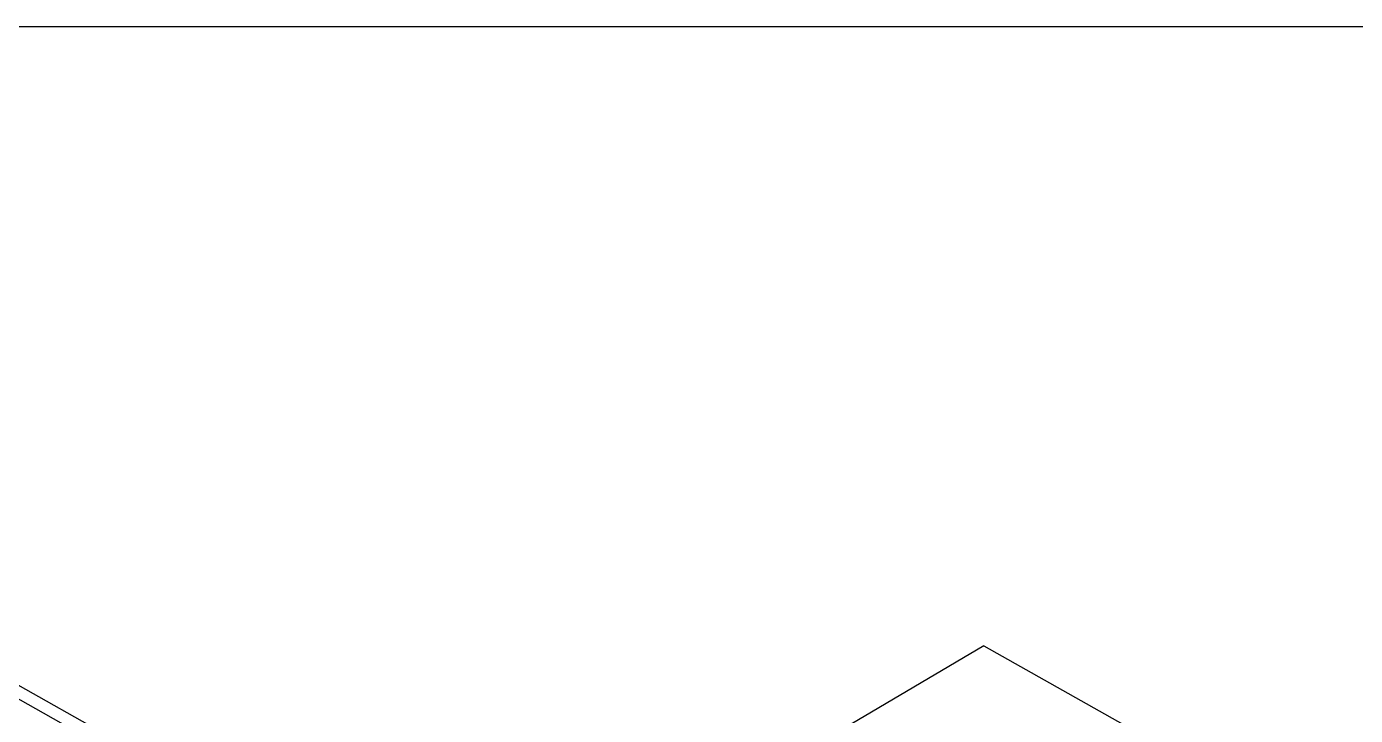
# Model space of a CAD drawing. Header units: inches. Extents: x -8900 to -5053, y -1814 to -15.
# Drawn here: x -5746 to -5497.8, y -144.1 to -15.5 of the extents above; entities that cross this region are included whole.
import ezdxf

# ---------------------------------------------------------------- set-up
doc = ezdxf.new("R2010")
doc.units = ezdxf.units.IN
doc.header["$LTSCALE"] = 2
doc.header["$MEASUREMENT"] = 0

msp = doc.modelspace()

# ---------------------------------------------------------------- linework, layer by layer
at = {"color": 7, "linetype": 'Continuous'}
for p, q in [((-6242.06, -15.45), (-5053.06, -15.45)), ((-5602.68, -219.96), (-5782.16, -119.02)), ((-5604.92, -221.28), (-5781.46, -122)), ((-5567.24, -131.11), (-5600.87, -150.94)), ((-5567.24, -131.11), (-5439.74, -202.82))]:
    msp.add_line(p, q, dxfattribs=at)

doc.saveas('drawing.dxf')
